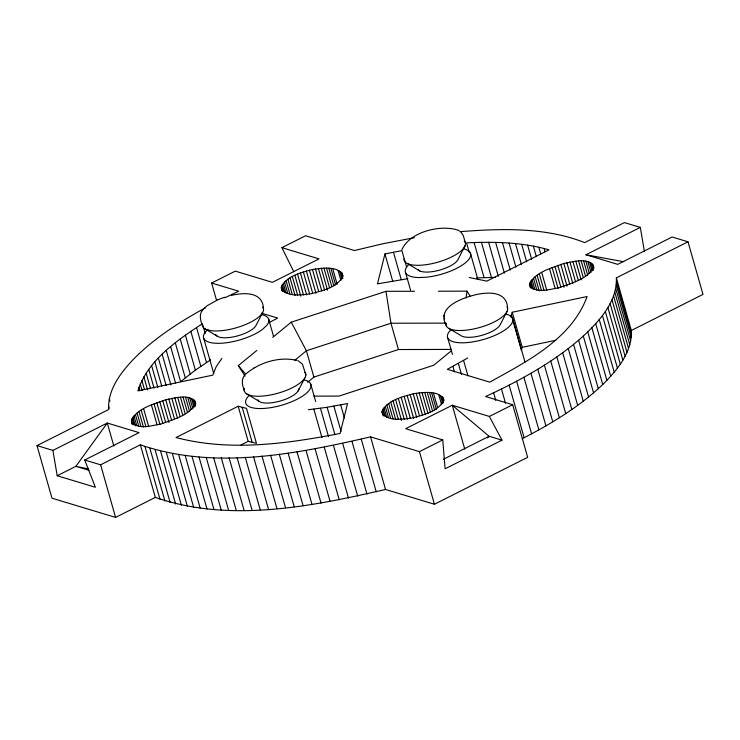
<?xml version="1.0" encoding="UTF-8"?>
<svg xmlns="http://www.w3.org/2000/svg" width="740" height="740" viewBox="0 0 740 740"><rect width="100%" height="100%" fill="white"/><g stroke="black" fill="none" stroke-linecap="round" stroke-linejoin="round"><path stroke-width="1.11" d="M522.209 438.709C551.032 423.937 579.17 406.954 602.749 384.532C617.151 370.157 632.423 352.111 631.322 330.475L703 294.409L688.015 241.804L616.346 277.87C617.345 301.67 599.493 320.855 583.324 336.089C554.547 361.721 520.387 380.453 485.57 396.529L512.681 404.725L527.666 457.329L434.426 504.245L385.531 489.473C311.05 506.595 229.751 523.078 155.335 497.41L115.588 517.408L51.985 498.196L37 445.591L108.678 409.525C107.531 390.045 120.315 373.238 132.96 359.769C153.791 338.495 179.108 322.214 205.091 307.96M466.154 297.998L466.94 291.153L438.441 291.209M131.359 420.81C136.9 407.99 153.661 404.429 165.742 399.72C174.677 398.305 190.282 392.857 195.564 402.875C190.023 415.686 173.262 419.247 161.181 423.955C152.246 425.371 136.641 430.819 131.359 420.81L132.294 424.094M529.452 284.53C534.992 271.71 551.763 268.148 563.834 263.44C572.769 262.025 588.383 256.577 593.656 266.594C588.124 279.406 571.354 282.967 559.274 287.675C550.338 289.09 534.733 294.539 529.452 284.53L530.386 287.814M446.544 326.211C435.795 307.627 460.548 298.729 474.035 295.14C486.67 291.893 507.178 290.293 507.603 308.534M406.584 267.057L401.903 250.62L384.939 253.94L377.465 283.855L407.86 278.693M281.302 287.175C286.657 275.733 301.319 272.644 312.456 269.489C321.225 268.222 339.429 265.225 342.962 275.918C337.616 287.361 322.954 290.45 311.808 293.604C303.049 294.862 284.845 297.859 281.302 287.175L282.55 291.56M382.053 411.486C387.399 400.044 402.061 396.954 413.207 393.8C421.967 392.533 440.18 389.536 443.713 400.229C438.358 411.671 423.696 414.761 412.559 417.915C403.8 419.182 385.586 422.17 382.053 411.486L383.302 415.871M202.418 323.648C176.749 340.724 147.797 360.065 137.881 390.877L212.759 375.152L216.228 366.633L221.88 358.438M510.637 316.924L512.256 312.252L587.135 296.527C571.511 339.068 527.01 361.453 489.714 382.136L447.312 369.325L467.763 357.966M512.256 312.252L522.246 347.319L521.404 350.094L511.414 315.027M401.94 249.621C409.923 231.49 441.826 223.887 459.272 230.63M262.571 312.715L255.929 325.618A21.127 7.4 -15.9 0 1 234.876 336.571A21.127 7.4 -15.9 0 1 215.895 334.591M465.21 245.504L458.31 258.88A21.229 7.437 -15.9 0 1 439.051 270.285A21.229 7.437 -15.9 0 1 418.045 269.637M507.011 311.558L500.231 324.675A21.229 7.437 -15.9 0 1 482.415 335.183A21.229 7.437 -15.9 0 1 461.436 335.904L448.819 328.403M298.127 390.933L304.806 378.066M202.843 309.792C198.542 314.426 200.716 320.993 202.529 326.164A31.681 11.1 -15.9 0 0 238.659 327.062A31.681 11.1 -15.9 0 0 262.571 307.007M244.968 374.903C240.602 379.5 242.59 386.151 244.496 391.331M487.493 437.877L489.112 436.286L501.998 440.171L489.371 416.454L452.269 405.243L405.65 428.7L442.751 439.911L445.11 468.79L501.998 440.171M203.556 309.006L206.969 305.833L217.791 299.793M451.28 329.642L449.67 331.122A33.883 11.868 -15.9 0 0 484.922 339.059A33.883 11.868 -15.9 0 0 505.79 314.121M210.715 359.797L195.369 370.13L180.615 381.664L170.635 346.598M245.088 376.161L238.289 365.634L256.836 350.427M272.727 337.385L291.273 322.178L385.984 291.32L414.493 291.264M294.798 360.297L306.397 350.779L390.961 323.232L446.035 323.121M307.646 382.21L313.889 377.086L398.453 349.539L451.233 349.419M451.4 350.742L433.742 365.227L339.031 396.076L313.945 396.131M297.027 360.399C279.322 356.273 259.305 362.406 245.68 374.116L238.289 365.634M269.369 322.446L277.704 318.071L261.396 313.15M216.617 300.56L211.621 283.032L235.292 271.127L272.394 282.338L319.014 258.88L281.912 247.669L293.798 271.756M281.912 247.669L305.574 235.755L354.469 250.527L382.293 243.886L414.428 237.669M52.901 450.401L107.291 423.03L139.092 432.641L84.702 460.003L95.377 487.272L57.211 475.737L52.901 450.401L37 445.591M57.211 475.737L75.859 466.348L107.291 423.03L113.849 446.044M84.702 460.003L100.603 464.812L140.36 444.805C214.767 470.474 296.065 453.99 370.555 436.868L419.441 451.641L442.751 439.911M241.036 444.916L248.168 441.327L256.475 443.408L246.485 408.341L238.178 406.26L176.018 437.534C229.733 451.724 286.408 443.824 340.076 433.464L347.55 403.541L327.126 407.296L308.45 409.72M688.015 241.804L672.114 237.004L617.724 264.374L585.923 254.764L640.313 227.393L644.438 251.628M489.371 416.454L512.681 404.725M443.408 459.281L489.112 436.286L452.269 405.243L464.757 449.078M224.831 297.776L238.696 291.209L211.621 283.032M254.107 367.78L254.699 367.493M218.152 299.626L224.618 297.23M522.246 347.319L555.777 340.28M231.398 295.399C244.376 292.346 263.301 291.43 263.532 309.625M459.808 231.694C501.424 228.466 545.14 227.06 584.665 242.59L624.412 222.592L640.313 227.393M469.253 277.509L486.837 281.144L548.997 249.861C522.301 242.128 494.126 241.582 466.542 242.85L469.354 252.71M476.532 277.916L495.532 277.38M585.923 254.764L623.755 261.71M88.319 468.846L75.859 466.348L88.948 470.307M407.592 263.653L419.894 270.979M246.337 393.689L259.148 401.348M204.434 328.477L217.172 336.136M298.091 360.704L302.484 364.191L305.851 374.94M460.974 232.147L463.296 235.579L465.293 242.59M466.94 291.153L470.039 295.935M291.273 322.178L306.397 350.779L313.889 377.086M616.346 277.87L631.322 330.475M616.466 281.32L631.451 333.925M616.254 284.854L631.239 337.449M615.699 288.461L630.684 341.066M614.801 292.152L629.786 344.748M613.58 295.898L628.556 348.503M612.008 299.719L626.993 352.323M610.112 303.594L625.096 356.199M607.882 307.526L622.867 360.121M592.981 264.485L593.915 267.778M592.157 263.588L593.721 269.064M605.329 311.503L620.314 364.108M591.02 262.811L593.202 270.479M589.577 262.154L592.074 270.923M587.856 261.636L590.982 272.588M602.443 315.527L617.428 368.122M585.877 261.248L589.308 273.31M583.647 261.017L587.708 275.262M599.243 319.578L614.228 372.183M581.215 260.933L585.581 276.27M578.587 260.989L583.268 277.426M595.728 323.676L610.713 376.272M575.812 261.202L581.122 279.831M591.898 327.792L606.883 380.388M572.917 261.553L578.218 280.183M569.929 262.053L575.544 281.774M587.764 331.927L602.749 384.532M566.886 262.682L572.825 283.503M563.834 263.44L569.763 284.262M583.324 336.089L598.309 388.685M560.8 264.319L567.043 286.232M557.812 265.308L564.056 287.222M578.597 340.252L593.573 392.848M554.926 266.391L560.855 287.213M552.151 267.556L558.08 288.378M573.574 344.424L588.559 397.019M544.039 248.474L544.982 251.757M549.543 268.796L555.157 288.526M568.274 348.586L583.25 401.191M538.822 247.215L540.69 253.792M541.773 272.709L546.768 290.246M533.346 246.106L536.158 255.966M562.696 352.749L577.672 405.354M539.34 274.004L544.02 290.441M537.129 275.345L541.504 290.681M527.629 245.134L531.681 259.379M535.159 276.704L539.22 290.95M556.85 356.902L571.835 409.498M533.448 278.083L536.889 290.136M532.023 279.443L534.835 289.303M521.672 244.302L526.658 261.831M530.904 280.784L533.401 289.553M530.099 282.088L531.968 288.665M529.609 283.346L530.857 287.731M550.745 361.028L565.73 413.632M515.484 243.608L521.413 264.43M544.39 365.144L559.366 417.739M509.074 243.062L515.937 267.177M502.451 242.664L510.258 270.063M537.786 369.223L552.771 421.819M495.634 242.406L504.375 273.097M530.95 373.265L545.935 425.87M512.524 318.283L525.012 362.119M488.622 242.304L498.298 276.27M523.892 377.271L538.877 429.875M481.435 242.341L491.425 277.407M516.622 381.239L531.607 433.834M474.072 242.517L484.053 277.583M509.138 385.151L524.124 437.747M470.372 253.052L477.864 279.359M501.47 389.009L505.522 403.254M493.608 392.801L495.791 400.47M463.582 360.491L467.957 375.828M458.356 363.479L461.483 374.44M447.728 337.912L452.418 354.349M452.926 366.43L454.49 371.906M443.362 398.028L443.991 400.22M442.696 397.075L443.639 400.358M441.715 396.233L443.593 402.81M405.575 272.681L410.571 290.219M440.43 395.512L442.613 403.189M438.839 394.929L441.651 404.789M393.449 252.211L401.246 279.609M433.538 393.329L437.599 407.574M431.688 392.875L436.369 409.312M429.579 392.57L434.574 410.099M427.248 392.404L432.549 411.033M424.714 392.394L430.329 412.115M384.939 253.94L392.746 281.329M422.013 392.524L427.942 413.346M419.164 392.811L425.408 414.724M416.222 393.236L422.466 415.149M413.207 393.8L419.45 415.714M398.453 349.539L390.961 323.232L385.984 291.32M410.154 394.494L416.713 417.508M407.102 395.317L413.66 418.331M404.086 396.252L410.33 418.165M419.441 451.641L434.426 504.245M401.145 397.288L407.389 419.201M398.314 398.416L404.243 419.238M395.613 399.618L401.543 420.44M393.088 400.895L398.398 419.525M390.766 402.209L395.761 419.746M388.676 403.559L393.042 418.905M386.835 404.937L390.581 418.082M385.263 406.306L388.389 417.258M383.986 407.657L386.798 417.526M383.024 408.989L385.207 416.657M382.377 410.265L383.93 415.741M382.062 412.624L382.682 414.816M341.954 272.764L342.888 276.048M340.974 271.922L342.842 278.499M339.679 271.201L341.861 278.878M338.097 270.618L340.909 280.479M332.796 269.018L337.172 284.354M330.937 268.565L335.627 285.002M328.838 268.25L333.832 285.788M326.497 268.093L331.807 286.722M323.963 268.084L329.587 287.805M370.555 436.868L385.531 489.473M321.262 268.213L327.506 290.136M318.422 268.5L324.666 290.413M315.471 268.925L321.715 290.839M361.268 439.218L376.253 491.813M312.456 269.489L318.7 291.403M309.403 270.183L315.962 293.197M306.36 271.007L312.604 292.92M351.99 441.429L366.975 494.033M303.345 271.941L309.588 293.854M340.696 404.919L344.442 418.072M300.403 272.977L306.647 294.89M297.563 274.105L303.493 294.927M333.879 406.177L341.057 431.374M294.871 275.308L300.801 296.13M342.722 443.519L357.707 496.115M292.346 276.584L297.656 295.214M327.126 407.296L334.933 434.685M290.025 277.898L295.019 295.436M287.925 279.248L292.3 294.594M333.481 445.471L348.466 498.066M286.084 280.617L289.83 293.771M284.521 281.996L287.638 292.947M320.448 408.276L328.56 436.776M283.244 283.346L286.056 293.207M310.698 384.032L315.693 401.57M282.273 284.678L284.456 292.346M281.625 285.954L283.189 291.43M281.311 288.313L281.94 290.506M313.853 409.128L321.974 437.618M324.286 447.284L339.262 499.879M315.129 448.958L330.114 501.563M268.546 318.801L273.541 336.33M306.046 450.493L321.031 503.098M297.036 451.89L312.021 504.495M288.11 453.139L303.095 505.744M279.285 454.249L294.27 506.845M270.572 455.202L285.557 507.797M261.988 456.007L276.964 508.611M242.202 407.37L252.192 442.437M253.524 456.663L268.509 509.268M238.178 406.26L248.168 441.327M245.218 457.172L260.203 509.768M202.732 324.74L205.23 333.509M203.75 338.43L213.74 373.496M237.068 457.524L252.044 510.128M196.498 327.432L206.488 362.498M229.076 457.727L244.061 510.332M190.818 331.243L200.808 366.309M221.269 457.773L236.254 510.378M185.379 335.063L195.369 370.13M180.199 338.901L190.189 373.968M213.647 457.671L228.632 510.276M194.888 400.766L195.822 404.059M194.065 399.868L195.619 405.344M192.927 399.091L195.11 406.76M191.484 398.435L193.982 407.204M175.278 342.75L185.268 377.816M189.764 397.917L192.881 408.868M206.229 457.422L221.214 510.017M187.775 397.528L191.216 409.59M185.555 397.297L189.616 411.542M183.113 397.214L187.488 412.55M199.023 457.015L214.008 509.61M180.495 397.269L185.176 413.706M166.26 350.436L175.621 383.32M177.72 397.482L182.715 415.011M192.03 456.45L207.015 509.055M174.825 397.833L180.125 416.463M162.171 354.275L170.903 384.957M171.837 398.333L177.452 418.054M158.36 358.095L166.167 385.485M185.259 455.748L200.244 508.343M168.794 398.962L174.418 418.683M165.742 399.72L171.671 420.542M154.854 361.888L161.727 385.993M178.738 454.887L193.714 507.492M162.708 400.599L168.951 422.512M151.644 365.662L157.888 387.575M159.72 401.589L165.649 422.411M148.74 369.399L154.049 388.028M172.448 453.879L187.433 506.484M156.834 402.671L162.763 423.493M146.141 373.099L150.516 388.445M154.059 403.837L159.988 424.658M166.426 452.723L181.402 505.327M143.856 376.762L147.602 389.915M151.45 405.076L157.065 424.806M141.886 380.379L144.383 389.138M160.654 451.428L175.639 504.023M140.23 383.93L142.099 390.507M138.898 387.436L139.832 390.72M143.68 408.989L148.675 426.527M155.16 449.985L170.144 502.58M141.248 410.284L145.928 426.721M149.933 448.394L164.918 500.999M139.037 411.625L143.403 426.962M137.067 412.985L140.813 426.138M145.003 446.673L159.988 499.269M135.355 414.363L138.787 426.416M133.931 415.723L136.743 425.583M132.812 417.064L135.309 425.833M140.36 444.805L155.335 497.41M131.998 418.378L133.875 424.945M131.517 419.626L132.765 424.011M131.535 421.911L132.155 424.103M109.317 398.971L109.936 401.163M108.549 406.094L109.178 408.286M100.603 464.812L115.588 517.408M444 315.231L444.167 316.396M444.379 318.006L444.546 319.199M304.963 372.285A31.848 11.156 -15.9 0 1 276.686 393.56A31.848 11.156 -15.9 0 1 244.57 388.417M464.267 240.944A31.848 11.156 -15.9 0 1 438.903 261.877A31.848 11.156 -15.9 0 1 403.929 258.982M261.812 314.639A33.883 11.868 -15.9 0 1 266.604 325.591L262.45 329.42A33.883 11.868 -15.9 0 1 218.032 343.323A33.883 11.868 -15.9 0 1 207.959 329.346M298.821 388.851A21.229 7.437 -15.9 0 1 279.378 401.265A21.229 7.437 -15.9 0 1 257.918 399.776M506.918 306.786A31.848 11.156 -15.9 0 1 479.002 327.681A31.848 11.156 -15.9 0 1 446.164 323.408M303.964 379.87A33.883 11.868 -15.9 0 1 302.022 396.437A33.883 11.868 -15.9 0 1 259.25 408.545A33.883 11.868 -15.9 0 1 249.269 395.345M463.638 248.89A33.883 11.868 -15.9 0 1 464.276 263.68A33.883 11.868 -15.9 0 1 425.925 277.269L418.461 277.555A33.883 11.868 -15.9 0 1 408.943 264.365"/></g></svg>
